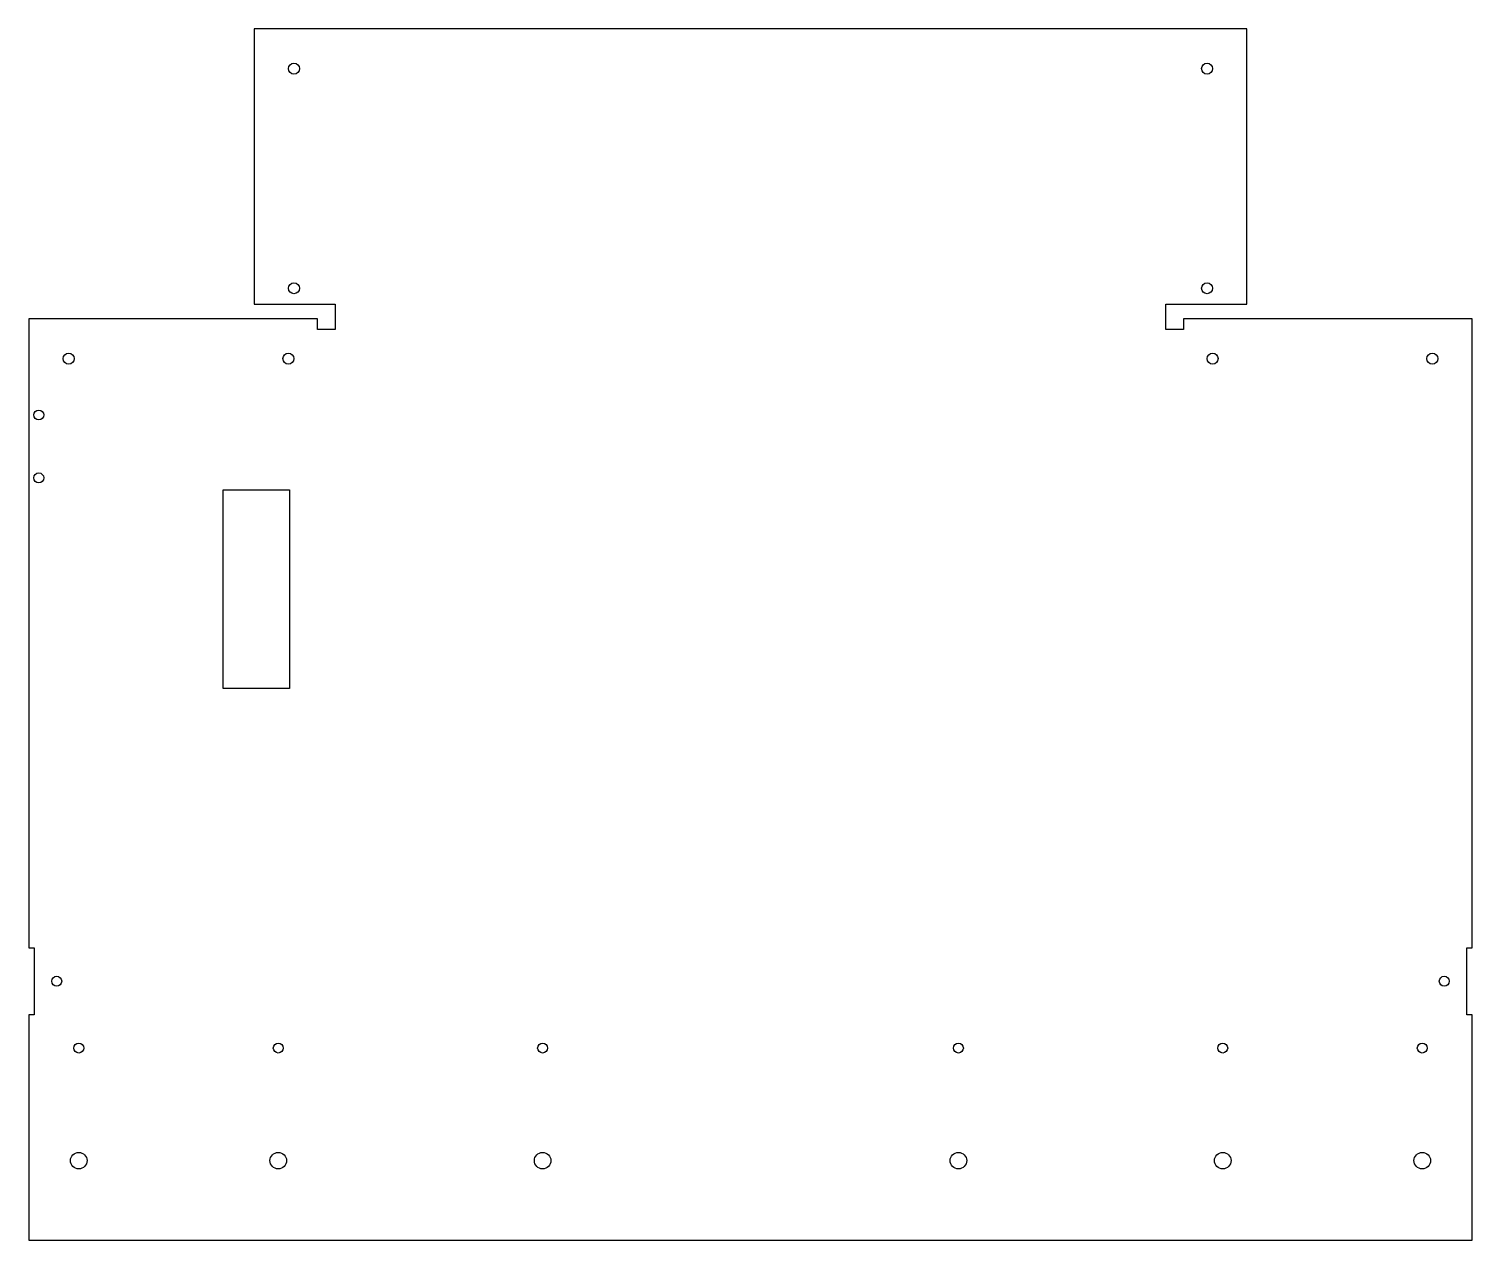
# Model space of a CAD drawing. Header units: millimetres. Extents: x 0 to 436, y 0 to 366.
import ezdxf

# ---------------------------------------------------------------- set-up
doc = ezdxf.new("R2010")
doc.units = ezdxf.units.MM

msp = doc.modelspace()

# ---------------------------------------------------------------- linework, layer by layer
for points in [[(1.59, 68.08), (0, 68.08), (0, 0), (435.63, 0), (435.63, 68.08), (434.04, 68.08), (434.04, 88.28), (435.63, 88.28), (435.63, 278.18), (348.47, 278.18), (348.47, 275), (344.88, 275), (343.19, 275), (343.19, 278.59), (343.19, 282.59), (367.63, 282.59), (367.63, 365.75), (68.01, 365.75), (68.01, 282.59), (92.44, 282.59), (92.44, 278.59), (92.44, 275), (90.75, 275), (87.16, 275), (87.16, 278.18), (0, 278.18), (0, 88.28), (1.59, 88.28)], [(78.65, 226.59), (78.65, 166.59), (58.65, 166.59), (58.65, 226.59)]]:
    msp.add_lwpolyline(points, close=True)
for centre, radius in [((80.02, 353.74), 1.65), ((355.62, 353.74), 1.65), ((80.02, 287.43), 1.65), ((355.62, 287.43), 1.65), ((12.01, 266.17), 1.65), ((78.33, 266.17), 1.65), ((357.3, 266.17), 1.65), ((423.62, 266.17), 1.65), ((3, 249.16), 1.5), ((3, 230.16), 1.5), ((8.41, 78.18), 1.5), ((427.22, 78.18), 1.5), ((15.06, 58), 1.5), ((75.28, 58), 1.5), ((155.07, 58), 1.5), ((280.57, 58), 1.5), ((360.35, 58), 1.5), ((420.58, 58), 1.5), ((15.06, 24), 2.5), ((75.28, 24), 2.5), ((155.07, 24), 2.5), ((280.57, 24), 2.5), ((360.35, 24), 2.5), ((420.58, 24), 2.5)]:
    msp.add_circle(centre, radius)

doc.saveas('drawing.dxf')
